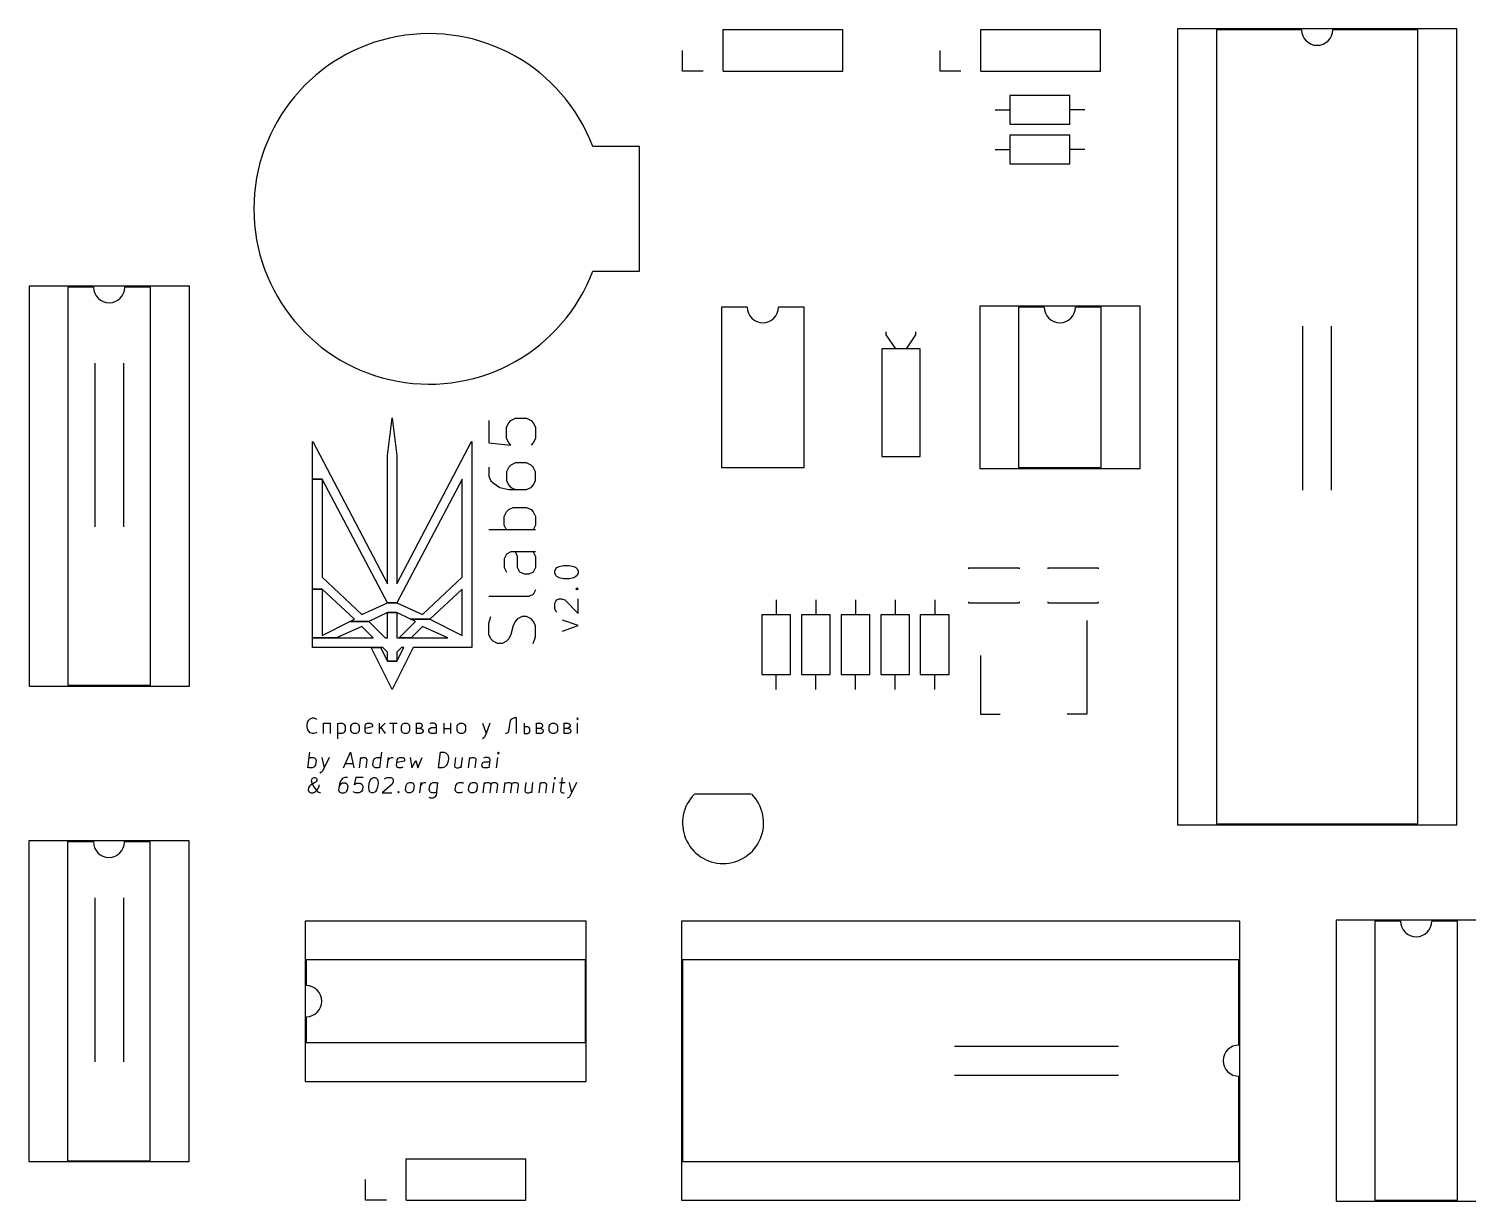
# Model space of a CAD drawing. Extents: x 0.25 to 9.99, y -6.13 to -0.01.
# Drawn here: x 4.497 to 8.131, y -3.055 to -0.095 of the extents above; entities that cross this region are included whole.
import ezdxf

# ---------------------------------------------------------------- set-up
doc = ezdxf.new("R2010")
doc.units = 0
doc.header["$MEASUREMENT"] = 0
doc.layers.add('BLACK', color=7, linetype='CONTINUOUS')

msp = doc.modelspace()

# ---------------------------------------------------------------- linework, layer by layer
at = {"layer": 'BLACK', "linetype": 'CONTINUOUS'}
for p, q in [((6.25, -0.202362), (6.25, -0.097638)), ((6.25, -0.097638), (6.55236, -0.097638)), ((6.55236, -0.202362), (6.55236, -0.097638)), ((6.90039, -0.202362), (6.90039, -0.097638)), ((6.90039, -0.097638), (7.20276, -0.097638)), ((7.20276, -0.202362), (7.20276, -0.097638)), ((8.10217, -0.095472), (7.39744, -0.095472)), ((7.39744, -0.095472), (7.39744, -2.10492)), ((7.71043, -0.097835), (7.49547, -0.097835)), ((7.49547, -0.097835), (7.49547, -2.10256)), ((8.00413, -0.097835), (7.78917, -0.097835)), ((8.00413, -2.10256), (8.00413, -0.097835)), ((8.10217, -2.10492), (8.10217, -0.095472)), ((6.14764, -0.202362), (6.14764, -0.15)), ((6.79803, -0.202362), (6.79803, -0.15)), ((6.2, -0.202362), (6.14764, -0.202362)), ((6.25, -0.202362), (6.55236, -0.202362)), ((6.85039, -0.202362), (6.79803, -0.202362)), ((6.90039, -0.202362), (7.20276, -0.202362)), ((7.12559, -0.26378), (6.97441, -0.26378)), ((6.97441, -0.26378), (6.97441, -0.33622)), ((7.12559, -0.33622), (7.12559, -0.26378)), ((6.93701, -0.3), (6.97441, -0.3)), ((7.16299, -0.3), (7.12559, -0.3)), ((6.97441, -0.33622), (7.12559, -0.33622)), ((6.03937, -0.39252), (5.92126, -0.39252)), ((6.03937, -0.70748), (6.03937, -0.39252)), ((7.12559, -0.36378), (6.97441, -0.36378)), ((6.97441, -0.36378), (6.97441, -0.43622)), ((7.12559, -0.43622), (7.12559, -0.36378)), ((6.93701, -0.4), (6.97441, -0.4)), ((7.16299, -0.4), (7.12559, -0.4)), ((6.97441, -0.43622), (7.12559, -0.43622)), ((5.92126, -0.70748), (6.03937, -0.70748)), ((4.90276, -0.745472), (4.49803, -0.745472)), ((4.49803, -0.745472), (4.49803, -1.75492)), ((4.66102, -0.747835), (4.59606, -0.747835)), ((4.59606, -0.747835), (4.59606, -1.75256)), ((4.80472, -0.747835), (4.73976, -0.747835)), ((4.80472, -1.75256), (4.80472, -0.747835)), ((4.90276, -1.75492), (4.90276, -0.745472)), ((6.24606, -0.798031), (6.24606, -1.20276)), ((6.31102, -0.798031), (6.24606, -0.798031)), ((6.45472, -0.798031), (6.38976, -0.798031)), ((6.45472, -1.20276), (6.45472, -0.798031)), ((6.89803, -0.795669), (6.89803, -1.20512)), ((7.30276, -0.795669), (6.89803, -0.795669)), ((6.99606, -0.798031), (6.99606, -1.20276)), ((7.06102, -0.798031), (6.99606, -0.798031)), ((7.20472, -0.798031), (7.13976, -0.798031)), ((7.20472, -1.20276), (7.20472, -0.798031)), ((7.30276, -1.20512), (7.30276, -0.795669)), ((6.6622, -0.86811), (6.6622, -0.860236)), ((6.68583, -0.903543), (6.6622, -0.86811)), ((6.71339, -0.903543), (6.73701, -0.86811)), ((6.73701, -0.86811), (6.73701, -0.860236)), ((7.71378, -1.25984), (7.71378, -0.846457)), ((7.78622, -1.25984), (7.78622, -0.846457)), ((6.65118, -0.903543), (6.65118, -1.1752)), ((6.74803, -0.903543), (6.65118, -0.903543)), ((6.74803, -1.1752), (6.74803, -0.903543)), ((4.66378, -0.93937), (4.66378, -1.35276)), ((4.73622, -0.93937), (4.73622, -1.35276)), ((5.40256, -1.17242), (5.41423, -1.07793)), ((5.41423, -1.07793), (5.41426, -1.07788)), ((5.41426, -1.07788), (5.41427, -1.07783)), ((5.41427, -1.07783), (5.41429, -1.07782)), ((5.41429, -1.07782), (5.41431, -1.0778)), ((5.41431, -1.0778), (5.41436, -1.07778)), ((5.41436, -1.07778), (5.4144, -1.07775)), ((5.4144, -1.07775), (5.41443, -1.07776)), ((5.41443, -1.07776), (5.41445, -1.07775)), ((5.41445, -1.07775), (5.4145, -1.07778)), ((5.4145, -1.07778), (5.41455, -1.07779)), ((5.41455, -1.07779), (5.41456, -1.07782)), ((5.41456, -1.07782), (5.41459, -1.07783)), ((5.41459, -1.07783), (5.4146, -1.07788)), ((5.4146, -1.07788), (5.41463, -1.07793)), ((5.41463, -1.07793), (5.42658, -1.17242)), ((5.65835, -1.08424), (5.65835, -1.14048)), ((5.70334, -1.10111), (5.70897, -1.08986)), ((5.70897, -1.08986), (5.71459, -1.08424)), ((5.71459, -1.08424), (5.72584, -1.07862)), ((5.72584, -1.07862), (5.75396, -1.07862)), ((5.75396, -1.07862), (5.76521, -1.08424)), ((5.76521, -1.08424), (5.77083, -1.08986)), ((5.77083, -1.08986), (5.77646, -1.10111)), ((5.70334, -1.12923), (5.70334, -1.10111)), ((5.77646, -1.10111), (5.77646, -1.12923)), ((5.21358, -1.13701), (5.21359, -1.13698)), ((5.21358, -1.2323), (5.21358, -1.13701)), ((5.21359, -1.13695), (5.21362, -1.13691)), ((5.21359, -1.13698), (5.21359, -1.13695)), ((5.21362, -1.13691), (5.21364, -1.13687)), ((5.21364, -1.13687), (5.21367, -1.13685)), ((5.21367, -1.13685), (5.21369, -1.13683)), ((5.21369, -1.13683), (5.21373, -1.13683)), ((5.21373, -1.13683), (5.21378, -1.13681)), ((5.21378, -1.13681), (5.21381, -1.13682)), ((5.21381, -1.13682), (5.21384, -1.13682)), ((5.21384, -1.13682), (5.21388, -1.13685)), ((5.21388, -1.13685), (5.21392, -1.13687)), ((5.21392, -1.13687), (5.21393, -1.13689)), ((5.21393, -1.13689), (5.21396, -1.13691)), ((5.21396, -1.13691), (5.40256, -1.49643)), ((5.42658, -1.49643), (5.61518, -1.13691)), ((5.61518, -1.13691), (5.6152, -1.13689)), ((5.6152, -1.13689), (5.61521, -1.13687)), ((5.61521, -1.13687), (5.61526, -1.13685)), ((5.61526, -1.13685), (5.61529, -1.13682)), ((5.61529, -1.13682), (5.61533, -1.13682)), ((5.61533, -1.13682), (5.61535, -1.13681)), ((5.61535, -1.13681), (5.6154, -1.13683)), ((5.6154, -1.13683), (5.61545, -1.13683)), ((5.61545, -1.13683), (5.61547, -1.13685)), ((5.61547, -1.13685), (5.6155, -1.13687)), ((5.6155, -1.13687), (5.61551, -1.13691)), ((5.61551, -1.13691), (5.61555, -1.13695)), ((5.61555, -1.13695), (5.61554, -1.13698)), ((5.61554, -1.13698), (5.61555, -1.13701)), ((5.61555, -1.13701), (5.61555, -1.65669)), ((5.65835, -1.14048), (5.71459, -1.14611)), ((5.70897, -1.14048), (5.70334, -1.12923)), ((5.71459, -1.14611), (5.70897, -1.14048)), ((5.77083, -1.14048), (5.76521, -1.14611)), ((5.77646, -1.12923), (5.77083, -1.14048)), ((5.40256, -1.17243), (5.40256, -1.17242)), ((5.40256, -1.17244), (5.40256, -1.17243)), ((5.40256, -1.49643), (5.40256, -1.17244)), ((5.42658, -1.17242), (5.42657, -1.17243)), ((5.42657, -1.17243), (5.42658, -1.17244)), ((5.42658, -1.17244), (5.42658, -1.49643)), ((5.71459, -1.19673), (5.70897, -1.20235)), ((5.72584, -1.1911), (5.71459, -1.19673)), ((5.75396, -1.1911), (5.72584, -1.1911)), ((5.76521, -1.19673), (5.75396, -1.1911)), ((5.77083, -1.20235), (5.76521, -1.19673)), ((6.65118, -1.1752), (6.74803, -1.1752)), ((5.21358, -1.47953), (5.21358, -1.2323)), ((5.21358, -1.2323), (5.2376, -1.2323)), ((5.2376, -1.2323), (5.21358, -1.2323)), ((5.2376, -1.2323), (5.2376, -1.47944)), ((5.40248, -1.54439), (5.2376, -1.2323)), ((5.59153, -1.2323), (5.42665, -1.54439)), ((5.59153, -1.47944), (5.59153, -1.2323)), ((5.65835, -1.20235), (5.65835, -1.22485)), ((5.65835, -1.22485), (5.66397, -1.2361)), ((5.70897, -1.20235), (5.70334, -1.2136)), ((5.70334, -1.2136), (5.70334, -1.2361)), ((5.77646, -1.2136), (5.77083, -1.20235)), ((5.77646, -1.2361), (5.77646, -1.2136)), ((6.24606, -1.20276), (6.45472, -1.20276)), ((6.89803, -1.20512), (7.30276, -1.20512)), ((6.99606, -1.20276), (7.20472, -1.20276)), ((5.66397, -1.2361), (5.6696, -1.24172)), ((5.6696, -1.24172), (5.68647, -1.25297)), ((5.68647, -1.25297), (5.70897, -1.25859)), ((5.70334, -1.2361), (5.70897, -1.24734)), ((5.70897, -1.24734), (5.71459, -1.25297)), ((5.70897, -1.25859), (5.75396, -1.25859)), ((5.71459, -1.25297), (5.72584, -1.25859)), ((5.75396, -1.25859), (5.76521, -1.25297)), ((5.76521, -1.25297), (5.77083, -1.24734)), ((5.77083, -1.24734), (5.77646, -1.2361)), ((5.70897, -1.30921), (5.72022, -1.30359)), ((5.72022, -1.30359), (5.75396, -1.30359)), ((5.75396, -1.30359), (5.76521, -1.30921)), ((5.69772, -1.32608), (5.70334, -1.31484)), ((5.69772, -1.34858), (5.69772, -1.32608)), ((5.70334, -1.31484), (5.70897, -1.30921)), ((5.76521, -1.30921), (5.77083, -1.31484)), ((5.77083, -1.31484), (5.77646, -1.32608)), ((5.77646, -1.32608), (5.77646, -1.34858)), ((5.77646, -1.35983), (5.65835, -1.35983)), ((5.70334, -1.35983), (5.69772, -1.34858)), ((5.77646, -1.34858), (5.77083, -1.35983)), ((5.71459, -1.41607), (5.70334, -1.4217)), ((5.77646, -1.41607), (5.71459, -1.41607)), ((5.73146, -1.42732), (5.72584, -1.41607)), ((5.77083, -1.41607), (5.77646, -1.42732)), ((5.70334, -1.4217), (5.69772, -1.43295)), ((5.69772, -1.43295), (5.69772, -1.45544)), ((5.73146, -1.45544), (5.73146, -1.42732)), ((5.77646, -1.42732), (5.77646, -1.45544)), ((5.83066, -1.45562), (5.83629, -1.45281)), ((5.83629, -1.45281), (5.84754, -1.44999)), ((5.84754, -1.44999), (5.8616, -1.44999)), ((5.8616, -1.44999), (5.87285, -1.45281)), ((5.87285, -1.45281), (5.87847, -1.45562)), ((5.21358, -1.50905), (5.21358, -1.47953)), ((5.21358, -1.47953), (5.21358, -1.47953)), ((5.2376, -1.47944), (5.33783, -1.57378)), ((5.4913, -1.57378), (5.59153, -1.47944)), ((5.69772, -1.45544), (5.70334, -1.46669)), ((5.73709, -1.46669), (5.73146, -1.45544)), ((5.74834, -1.47232), (5.73709, -1.46669)), ((5.75959, -1.47232), (5.74834, -1.47232)), ((5.77083, -1.46669), (5.75959, -1.47232)), ((5.77646, -1.45544), (5.77083, -1.46669)), ((5.82504, -1.46405), (5.82785, -1.45843)), ((5.82504, -1.46968), (5.82504, -1.46405)), ((5.82785, -1.4753), (5.82504, -1.46968)), ((5.82785, -1.45843), (5.83066, -1.45562)), ((5.83066, -1.47812), (5.82785, -1.4753)), ((5.83629, -1.48093), (5.83066, -1.47812)), ((5.84754, -1.48374), (5.83629, -1.48093)), ((5.8616, -1.48374), (5.84754, -1.48374)), ((5.87285, -1.48093), (5.8616, -1.48374)), ((5.87847, -1.47812), (5.87285, -1.48093)), ((5.87847, -1.45562), (5.88128, -1.45843)), ((5.88128, -1.4753), (5.87847, -1.47812)), ((5.88128, -1.45843), (5.8841, -1.46405)), ((5.8841, -1.46968), (5.88128, -1.4753)), ((5.8841, -1.46405), (5.8841, -1.46968)), ((6.86969, -1.45591), (6.86969, -1.45846)), ((6.86969, -1.45591), (6.99724, -1.45591)), ((6.99724, -1.45591), (6.99724, -1.45846)), ((7.06969, -1.45591), (7.06969, -1.45846)), ((7.06969, -1.45591), (7.19724, -1.45591)), ((7.19724, -1.45591), (7.19724, -1.45846)), ((5.21358, -1.50906), (5.21358, -1.50905)), ((5.21358, -1.50951), (5.21358, -1.50906)), ((5.21358, -1.63287), (5.21358, -1.50951)), ((5.21358, -1.50951), (5.2376, -1.50951)), ((5.2376, -1.50951), (5.21358, -1.50951)), ((5.2376, -1.50951), (5.2376, -1.62684)), ((5.31973, -1.58578), (5.2376, -1.50951)), ((5.59153, -1.50951), (5.5094, -1.58578)), ((5.59153, -1.62684), (5.59153, -1.50951)), ((5.77083, -1.52294), (5.75959, -1.52856)), ((5.77646, -1.51169), (5.77083, -1.52294)), ((5.87847, -1.50905), (5.88128, -1.50624)), ((5.88128, -1.51186), (5.87847, -1.50905)), ((5.87847, -1.50905), (5.8841, -1.50905)), ((5.88128, -1.50624), (5.8841, -1.50905)), ((5.8841, -1.50905), (5.88128, -1.51186)), ((5.33783, -1.57378), (5.40248, -1.54439)), ((5.40248, -1.54439), (5.42665, -1.54439)), ((5.42665, -1.54439), (5.40248, -1.54439)), ((5.42665, -1.54439), (5.4913, -1.57378)), ((5.75959, -1.52856), (5.65835, -1.52856)), ((5.82504, -1.54561), (5.82785, -1.53998)), ((5.82504, -1.55967), (5.82504, -1.54561)), ((5.82785, -1.56529), (5.82504, -1.55967)), ((5.82785, -1.53998), (5.83066, -1.53717)), ((5.83066, -1.53717), (5.83629, -1.53436)), ((5.83629, -1.53436), (5.84191, -1.53436)), ((5.84191, -1.53436), (5.85035, -1.53717)), ((5.85035, -1.53717), (5.8841, -1.57092)), ((5.8841, -1.57092), (5.8841, -1.53436)), ((6.38425, -1.53701), (6.38425, -1.57441)), ((6.48425, -1.53701), (6.48425, -1.57441)), ((6.58425, -1.53701), (6.58425, -1.57441)), ((6.68425, -1.53701), (6.68425, -1.57441)), ((6.78425, -1.53701), (6.78425, -1.57441)), ((6.86969, -1.54154), (6.86969, -1.54409)), ((6.86969, -1.54409), (6.99724, -1.54409)), ((6.99724, -1.54154), (6.99724, -1.54409)), ((7.06969, -1.54154), (7.06969, -1.54409)), ((7.06969, -1.54409), (7.19724, -1.54409)), ((7.19724, -1.54154), (7.19724, -1.54409)), ((5.2376, -1.62684), (5.30771, -1.59179)), ((5.30771, -1.59179), (5.30818, -1.59155)), ((5.30771, -1.59179), (5.35585, -1.59179)), ((5.35585, -1.59179), (5.30771, -1.59179)), ((5.30818, -1.59155), (5.31973, -1.58578)), ((5.30818, -1.59155), (5.30818, -1.59155)), ((5.40256, -1.56843), (5.35585, -1.59179)), ((5.35585, -1.59179), (5.39693, -1.63287)), ((5.40256, -1.63287), (5.40256, -1.56843)), ((5.40256, -1.56843), (5.42658, -1.56843)), ((5.42658, -1.56843), (5.40256, -1.56843)), ((5.42658, -1.56843), (5.42658, -1.63287)), ((5.46126, -1.58578), (5.42658, -1.56843)), ((5.4322, -1.63287), (5.47328, -1.59179)), ((5.46172, -1.58601), (5.46126, -1.58578)), ((5.46126, -1.58578), (5.5094, -1.58578)), ((5.5094, -1.58578), (5.46126, -1.58578)), ((5.47328, -1.59179), (5.46172, -1.58601)), ((5.5094, -1.58578), (5.59153, -1.62684)), ((5.65835, -1.59605), (5.66397, -1.57918)), ((5.65835, -1.62417), (5.65835, -1.59605)), ((5.72584, -1.59043), (5.72022, -1.60168)), ((5.73146, -1.5848), (5.72584, -1.59043)), ((5.74271, -1.57918), (5.73146, -1.5848)), ((5.75396, -1.57918), (5.74271, -1.57918)), ((5.76521, -1.5848), (5.75396, -1.57918)), ((5.77083, -1.59043), (5.76521, -1.5848)), ((5.77646, -1.60168), (5.77083, -1.59043)), ((5.83066, -1.5681), (5.82785, -1.56529)), ((5.8841, -1.60185), (5.84473, -1.58779)), ((6.42047, -1.57441), (6.34803, -1.57441)), ((6.34803, -1.57441), (6.34803, -1.72559)), ((6.42047, -1.72559), (6.42047, -1.57441)), ((6.52047, -1.57441), (6.44803, -1.57441)), ((6.44803, -1.57441), (6.44803, -1.72559)), ((6.52047, -1.72559), (6.52047, -1.57441)), ((6.54803, -1.57441), (6.54803, -1.72559)), ((6.62047, -1.57441), (6.54803, -1.57441)), ((6.62047, -1.72559), (6.62047, -1.57441)), ((6.72047, -1.57441), (6.64803, -1.57441)), ((6.64803, -1.57441), (6.64803, -1.72559)), ((6.72047, -1.72559), (6.72047, -1.57441)), ((6.82047, -1.57441), (6.74803, -1.57441)), ((6.74803, -1.57441), (6.74803, -1.72559)), ((6.82047, -1.72559), (6.82047, -1.57441)), ((7.1685, -1.58858), (7.1685, -1.8252)), ((5.21358, -1.63307), (5.21358, -1.63287)), ((5.21358, -1.63287), (5.27376, -1.63287)), ((5.27376, -1.63287), (5.21358, -1.63287)), ((5.21358, -1.65669), (5.21358, -1.63307)), ((5.21358, -1.63307), (5.21358, -1.63307)), ((5.33775, -1.60378), (5.27376, -1.63287)), ((5.27376, -1.63287), (5.36684, -1.63287)), ((5.36684, -1.63287), (5.33775, -1.60378)), ((5.39693, -1.63287), (5.40256, -1.63287)), ((5.42658, -1.63287), (5.4322, -1.63287)), ((5.4322, -1.63287), (5.46229, -1.63287)), ((5.46229, -1.63287), (5.4322, -1.63287)), ((5.49138, -1.60378), (5.46229, -1.63287)), ((5.46229, -1.63287), (5.55538, -1.63287)), ((5.55538, -1.63287), (5.49138, -1.60378)), ((5.66397, -1.63542), (5.65835, -1.62417)), ((5.71459, -1.62417), (5.70897, -1.63542)), ((5.72022, -1.60168), (5.71459, -1.62417)), ((5.77083, -1.64667), (5.77646, -1.6298)), ((5.77646, -1.6298), (5.77646, -1.60168)), ((5.84473, -1.61591), (5.8841, -1.60185)), ((5.21364, -1.65683), (5.21358, -1.65669)), ((5.21358, -1.65669), (5.21358, -1.65669)), ((5.21378, -1.65689), (5.21364, -1.65683)), ((5.36129, -1.65689), (5.21378, -1.65689)), ((5.41439, -1.76308), (5.36129, -1.65689)), ((5.36129, -1.65689), (5.38536, -1.65689)), ((5.38536, -1.65689), (5.36129, -1.65689)), ((5.36129, -1.65689), (5.36129, -1.65689)), ((5.38536, -1.65689), (5.40256, -1.69128)), ((5.39086, -1.65689), (5.38536, -1.65689)), ((5.40256, -1.66859), (5.39086, -1.65689)), ((5.40256, -1.69128), (5.40256, -1.66859)), ((5.46784, -1.65689), (5.41475, -1.76308)), ((5.42658, -1.69128), (5.44377, -1.65689)), ((5.43827, -1.65689), (5.42658, -1.66859)), ((5.42658, -1.66859), (5.42658, -1.69128)), ((5.44377, -1.65689), (5.43827, -1.65689)), ((5.61535, -1.65689), (5.46784, -1.65689)), ((5.6155, -1.65683), (5.61535, -1.65689)), ((5.61555, -1.65669), (5.6155, -1.65683)), ((5.6696, -1.64105), (5.66397, -1.63542)), ((5.68085, -1.64667), (5.6696, -1.64105)), ((5.69209, -1.64667), (5.68085, -1.64667)), ((5.70334, -1.64105), (5.69209, -1.64667)), ((5.70897, -1.63542), (5.70334, -1.64105)), ((5.40256, -1.69128), (5.40256, -1.69128)), ((5.40256, -1.69128), (5.42658, -1.69128)), ((5.42658, -1.69128), (5.40256, -1.69128)), ((6.9, -1.67717), (6.9, -1.8252)), ((6.34803, -1.72559), (6.42047, -1.72559)), ((6.38425, -1.76299), (6.38425, -1.72559)), ((6.44803, -1.72559), (6.52047, -1.72559)), ((6.48425, -1.76299), (6.48425, -1.72559)), ((6.54803, -1.72559), (6.62047, -1.72559)), ((6.58425, -1.76299), (6.58425, -1.72559)), ((6.64803, -1.72559), (6.72047, -1.72559)), ((6.68425, -1.76299), (6.68425, -1.72559)), ((6.74803, -1.72559), (6.82047, -1.72559)), ((6.78425, -1.76299), (6.78425, -1.72559)), ((4.49803, -1.75492), (4.90276, -1.75492)), ((4.59606, -1.75256), (4.80472, -1.75256)), ((5.41444, -1.76312), (5.41439, -1.76308)), ((5.41448, -1.76317), (5.41444, -1.76312)), ((5.41449, -1.76317), (5.41448, -1.76317)), ((5.4145, -1.76318), (5.41449, -1.76317)), ((5.41457, -1.76318), (5.4145, -1.76318)), ((5.41463, -1.76318), (5.41457, -1.76318)), ((5.41464, -1.76317), (5.41463, -1.76318)), ((5.41466, -1.76317), (5.41464, -1.76317)), ((5.4147, -1.76312), (5.41466, -1.76317)), ((5.41475, -1.76308), (5.4147, -1.76312)), ((5.20008, -1.8518), (5.20196, -1.8443)), ((5.20008, -1.85743), (5.20008, -1.8518)), ((5.20196, -1.8443), (5.20383, -1.84055)), ((5.20383, -1.84055), (5.20758, -1.8368)), ((5.20758, -1.8368), (5.2132, -1.83493)), ((5.2132, -1.83493), (5.21695, -1.83493)), ((5.21695, -1.83493), (5.22258, -1.8368)), ((5.22258, -1.8368), (5.22445, -1.83868)), ((5.24133, -1.8743), (5.24133, -1.84805)), ((5.24133, -1.84805), (5.2582, -1.84805)), ((5.2582, -1.84805), (5.2582, -1.8743)), ((5.27695, -1.84805), (5.27695, -1.88742)), ((5.27695, -1.84993), (5.2807, -1.84805)), ((5.2807, -1.84805), (5.28819, -1.84805)), ((5.28819, -1.84805), (5.29194, -1.84993)), ((5.29194, -1.84993), (5.29382, -1.8518)), ((5.29382, -1.8518), (5.29569, -1.85555)), ((5.31069, -1.85555), (5.31257, -1.8518)), ((5.31257, -1.8518), (5.31444, -1.84993)), ((5.31444, -1.84993), (5.31819, -1.84805)), ((5.31819, -1.84805), (5.32382, -1.84805)), ((5.32382, -1.84805), (5.32756, -1.84993)), ((5.32756, -1.84993), (5.32944, -1.8518)), ((5.32944, -1.8518), (5.33131, -1.85555)), ((5.34631, -1.85368), (5.34819, -1.84993)), ((5.34819, -1.84993), (5.35194, -1.84805)), ((5.35194, -1.84805), (5.35944, -1.84805)), ((5.35944, -1.84805), (5.36319, -1.84993)), ((5.36319, -1.84993), (5.36506, -1.85368)), ((5.38193, -1.84805), (5.38193, -1.8743)), ((5.39693, -1.84805), (5.38193, -1.86305)), ((5.40818, -1.84805), (5.42693, -1.84805)), ((5.41755, -1.84805), (5.41755, -1.8743)), ((5.43818, -1.85555), (5.44005, -1.8518)), ((5.44005, -1.8518), (5.44193, -1.84993)), ((5.44193, -1.84993), (5.44568, -1.84805)), ((5.44568, -1.84805), (5.4513, -1.84805)), ((5.4513, -1.84805), (5.45505, -1.84993)), ((5.45505, -1.84993), (5.45692, -1.8518)), ((5.45692, -1.8518), (5.4588, -1.85555)), ((5.47567, -1.8743), (5.47567, -1.84805)), ((5.47567, -1.84805), (5.48505, -1.84805)), ((5.48505, -1.84805), (5.48879, -1.84993)), ((5.48879, -1.84993), (5.49067, -1.85368)), ((5.51317, -1.84805), (5.50942, -1.84993)), ((5.52067, -1.84805), (5.51317, -1.84805)), ((5.52442, -1.84993), (5.52067, -1.84805)), ((5.52629, -1.85368), (5.52442, -1.84993)), ((5.54504, -1.84805), (5.54504, -1.8743)), ((5.56191, -1.84805), (5.56191, -1.8743)), ((5.57878, -1.85555), (5.58066, -1.8518)), ((5.58066, -1.8518), (5.58253, -1.84993)), ((5.58253, -1.84993), (5.58628, -1.84805)), ((5.58628, -1.84805), (5.59191, -1.84805)), ((5.59191, -1.84805), (5.59566, -1.84993)), ((5.59566, -1.84993), (5.59753, -1.8518)), ((5.59753, -1.8518), (5.59941, -1.85555)), ((5.64253, -1.84805), (5.6519, -1.8743)), ((5.66127, -1.84805), (5.6519, -1.8743)), ((5.71189, -1.84618), (5.70814, -1.86868)), ((5.71377, -1.84055), (5.71189, -1.84618)), ((5.71752, -1.8368), (5.71377, -1.84055)), ((5.72314, -1.83493), (5.71752, -1.8368)), ((5.72876, -1.83493), (5.72314, -1.83493)), ((5.72876, -1.8743), (5.72876, -1.83493)), ((5.74751, -1.84805), (5.74751, -1.8743)), ((5.77938, -1.8743), (5.77938, -1.84805)), ((5.77938, -1.84805), (5.78876, -1.84805)), ((5.78876, -1.84805), (5.79251, -1.84993)), ((5.79251, -1.84993), (5.79438, -1.85368)), ((5.81125, -1.85555), (5.81313, -1.8518)), ((5.81313, -1.8518), (5.815, -1.84993)), ((5.815, -1.84993), (5.81875, -1.84805)), ((5.81875, -1.84805), (5.82438, -1.84805)), ((5.82438, -1.84805), (5.82813, -1.84993)), ((5.82813, -1.84993), (5.83, -1.8518)), ((5.83, -1.8518), (5.83188, -1.85555)), ((5.84875, -1.8743), (5.84875, -1.84805)), ((5.84875, -1.84805), (5.85812, -1.84805)), ((5.85812, -1.84805), (5.86187, -1.84993)), ((5.86187, -1.84993), (5.86375, -1.85368)), ((5.8825, -1.83493), (5.88062, -1.8368)), ((5.88062, -1.8368), (5.8825, -1.83868)), ((5.88437, -1.8368), (5.8825, -1.83493)), ((5.8825, -1.83493), (5.8825, -1.83868)), ((5.8825, -1.83868), (5.88437, -1.8368)), ((5.8825, -1.8743), (5.8825, -1.84805)), ((6.9, -1.8252), (6.94961, -1.8252)), ((7.1685, -1.8252), (7.1189, -1.8252)), ((5.20196, -1.86493), (5.20008, -1.85743)), ((5.20383, -1.86868), (5.20196, -1.86493)), ((5.20758, -1.87243), (5.20383, -1.86868)), ((5.2132, -1.8743), (5.20758, -1.87243)), ((5.21695, -1.8743), (5.2132, -1.8743)), ((5.22258, -1.87243), (5.21695, -1.8743)), ((5.22445, -1.87055), (5.22258, -1.87243)), ((5.2807, -1.8743), (5.27695, -1.87243)), ((5.28819, -1.8743), (5.2807, -1.8743)), ((5.29194, -1.87243), (5.28819, -1.8743)), ((5.29382, -1.87055), (5.29194, -1.87243)), ((5.29569, -1.8668), (5.29382, -1.87055)), ((5.29569, -1.85555), (5.29569, -1.8668)), ((5.31069, -1.8668), (5.31069, -1.85555)), ((5.31257, -1.87055), (5.31069, -1.8668)), ((5.31444, -1.87243), (5.31257, -1.87055)), ((5.31819, -1.8743), (5.31444, -1.87243)), ((5.32382, -1.8743), (5.31819, -1.8743)), ((5.32756, -1.87243), (5.32382, -1.8743)), ((5.32944, -1.87055), (5.32756, -1.87243)), ((5.33131, -1.8668), (5.32944, -1.87055)), ((5.33131, -1.85555), (5.33131, -1.8668)), ((5.34631, -1.86868), (5.34631, -1.85368)), ((5.36506, -1.85743), (5.34631, -1.86118)), ((5.34819, -1.87243), (5.34631, -1.86868)), ((5.35194, -1.8743), (5.34819, -1.87243)), ((5.35944, -1.8743), (5.35194, -1.8743)), ((5.36319, -1.87243), (5.35944, -1.8743)), ((5.36506, -1.85368), (5.36506, -1.85743)), ((5.38568, -1.8593), (5.39693, -1.8743)), ((5.43818, -1.8668), (5.43818, -1.85555)), ((5.44005, -1.87055), (5.43818, -1.8668)), ((5.44193, -1.87243), (5.44005, -1.87055)), ((5.44568, -1.8743), (5.44193, -1.87243)), ((5.4513, -1.8743), (5.44568, -1.8743)), ((5.45505, -1.87243), (5.4513, -1.8743)), ((5.45692, -1.87055), (5.45505, -1.87243)), ((5.4588, -1.8668), (5.45692, -1.87055)), ((5.4588, -1.85555), (5.4588, -1.8668)), ((5.48505, -1.86118), (5.47567, -1.86118)), ((5.48692, -1.8743), (5.47567, -1.8743)), ((5.48879, -1.8593), (5.48505, -1.86118)), ((5.48505, -1.86118), (5.49067, -1.86305)), ((5.49067, -1.87243), (5.48692, -1.8743)), ((5.49067, -1.85555), (5.48879, -1.8593)), ((5.49067, -1.85368), (5.49067, -1.85555)), ((5.49067, -1.86305), (5.49254, -1.8668)), ((5.49254, -1.86868), (5.49067, -1.87243)), ((5.49254, -1.8668), (5.49254, -1.86868)), ((5.50754, -1.86493), (5.50942, -1.86118)), ((5.50754, -1.86868), (5.50754, -1.86493)), ((5.50942, -1.87243), (5.50754, -1.86868)), ((5.50942, -1.86118), (5.51317, -1.8593)), ((5.51317, -1.8743), (5.50942, -1.87243)), ((5.51317, -1.8593), (5.52254, -1.8593)), ((5.52254, -1.8743), (5.51317, -1.8743)), ((5.52254, -1.8593), (5.52629, -1.85743)), ((5.52629, -1.87243), (5.52254, -1.8743)), ((5.52629, -1.8743), (5.52629, -1.85368)), ((5.54504, -1.86118), (5.56191, -1.86118)), ((5.57878, -1.8668), (5.57878, -1.85555)), ((5.58066, -1.87055), (5.57878, -1.8668)), ((5.58253, -1.87243), (5.58066, -1.87055)), ((5.58628, -1.8743), (5.58253, -1.87243)), ((5.59191, -1.8743), (5.58628, -1.8743)), ((5.59566, -1.87243), (5.59191, -1.8743)), ((5.59753, -1.87055), (5.59566, -1.87243)), ((5.59941, -1.8668), (5.59753, -1.87055)), ((5.59941, -1.85555), (5.59941, -1.8668)), ((5.64628, -1.88555), (5.64253, -1.88742)), ((5.64815, -1.88367), (5.64628, -1.88555)), ((5.6519, -1.8743), (5.64815, -1.88367)), ((5.70252, -1.8743), (5.70064, -1.8743)), ((5.70627, -1.87243), (5.70252, -1.8743)), ((5.70814, -1.86868), (5.70627, -1.87243)), ((5.75689, -1.85743), (5.74751, -1.85743)), ((5.74751, -1.8743), (5.75689, -1.8743)), ((5.76064, -1.8593), (5.75689, -1.85743)), ((5.75689, -1.8743), (5.76064, -1.87243)), ((5.76251, -1.86305), (5.76064, -1.8593)), ((5.76064, -1.87243), (5.76251, -1.86868)), ((5.76251, -1.86868), (5.76251, -1.86305)), ((5.78876, -1.86118), (5.77938, -1.86118)), ((5.79063, -1.8743), (5.77938, -1.8743)), ((5.79251, -1.8593), (5.78876, -1.86118)), ((5.78876, -1.86118), (5.79438, -1.86305)), ((5.79438, -1.87243), (5.79063, -1.8743)), ((5.79438, -1.85555), (5.79251, -1.8593)), ((5.79438, -1.85368), (5.79438, -1.85555)), ((5.79438, -1.86305), (5.79626, -1.8668)), ((5.79626, -1.86868), (5.79438, -1.87243)), ((5.79626, -1.8668), (5.79626, -1.86868)), ((5.81125, -1.8668), (5.81125, -1.85555)), ((5.81313, -1.87055), (5.81125, -1.8668)), ((5.815, -1.87243), (5.81313, -1.87055)), ((5.81875, -1.8743), (5.815, -1.87243)), ((5.82438, -1.8743), (5.81875, -1.8743)), ((5.82813, -1.87243), (5.82438, -1.8743)), ((5.83, -1.87055), (5.82813, -1.87243)), ((5.83188, -1.8668), (5.83, -1.87055)), ((5.83188, -1.85555), (5.83188, -1.8668)), ((5.85812, -1.86118), (5.84875, -1.86118)), ((5.86, -1.8743), (5.84875, -1.8743)), ((5.86187, -1.8593), (5.85812, -1.86118)), ((5.85812, -1.86118), (5.86375, -1.86305)), ((5.86375, -1.87243), (5.86, -1.8743)), ((5.86375, -1.85555), (5.86187, -1.8593)), ((5.86375, -1.85368), (5.86375, -1.85555)), ((5.86375, -1.86305), (5.86562, -1.8668)), ((5.86562, -1.86868), (5.86375, -1.87243)), ((5.86562, -1.8668), (5.86562, -1.86868)), ((5.20172, -1.96091), (5.20664, -1.92154)), ((5.29171, -1.96091), (5.30975, -1.92154)), ((5.30975, -1.92154), (5.31796, -1.96091)), ((5.38357, -1.96091), (5.38849, -1.92154)), ((5.53168, -1.96091), (5.5366, -1.92154)), ((5.5366, -1.92154), (5.54598, -1.92154)), ((5.54598, -1.92154), (5.55137, -1.92342)), ((5.55137, -1.92342), (5.55465, -1.92717)), ((5.68283, -1.92154), (5.68072, -1.92342)), ((5.68072, -1.92342), (5.68236, -1.92529)), ((5.68283, -1.92154), (5.68236, -1.92529)), ((5.68236, -1.92529), (5.68447, -1.92342)), ((5.68447, -1.92342), (5.68283, -1.92154)), ((5.20547, -1.96091), (5.20196, -1.95904)), ((5.20477, -1.93654), (5.20875, -1.93467)), ((5.21297, -1.96091), (5.20547, -1.96091)), ((5.20875, -1.93467), (5.21625, -1.93467)), ((5.21695, -1.95904), (5.21297, -1.96091)), ((5.21625, -1.93467), (5.21977, -1.93654)), ((5.21906, -1.95716), (5.21695, -1.95904)), ((5.22141, -1.95341), (5.21906, -1.95716)), ((5.21977, -1.93654), (5.22141, -1.93842)), ((5.22141, -1.93842), (5.22281, -1.94217)), ((5.22281, -1.94217), (5.22141, -1.95341)), ((5.23687, -1.93467), (5.24297, -1.96091)), ((5.24297, -1.96091), (5.23804, -1.97029)), ((5.25562, -1.93467), (5.24297, -1.96091)), ((5.29687, -1.94967), (5.31561, -1.94967)), ((5.33436, -1.93467), (5.33108, -1.96091)), ((5.33389, -1.93842), (5.336, -1.93654)), ((5.336, -1.93654), (5.33999, -1.93467)), ((5.33999, -1.93467), (5.34561, -1.93467)), ((5.34561, -1.93467), (5.34912, -1.93654)), ((5.35053, -1.94029), (5.34795, -1.96091)), ((5.34912, -1.93654), (5.35053, -1.94029)), ((5.36576, -1.95341), (5.36717, -1.94217)), ((5.36717, -1.95716), (5.36576, -1.95341)), ((5.36717, -1.94217), (5.36951, -1.93842)), ((5.36881, -1.95904), (5.36717, -1.95716)), ((5.37233, -1.96091), (5.36881, -1.95904)), ((5.36951, -1.93842), (5.37162, -1.93654)), ((5.37162, -1.93654), (5.37561, -1.93467)), ((5.37982, -1.96091), (5.37233, -1.96091)), ((5.37561, -1.93467), (5.3831, -1.93467)), ((5.38381, -1.95904), (5.37982, -1.96091)), ((5.3831, -1.93467), (5.38662, -1.93654)), ((5.40232, -1.96091), (5.4056, -1.93467)), ((5.40466, -1.94217), (5.40701, -1.93842)), ((5.40701, -1.93842), (5.40912, -1.93654)), ((5.40912, -1.93654), (5.4131, -1.93467)), ((5.4131, -1.93467), (5.41685, -1.93467)), ((5.42552, -1.95529), (5.4274, -1.94029)), ((5.42693, -1.95904), (5.42552, -1.95529)), ((5.44568, -1.94404), (5.42646, -1.94779)), ((5.43044, -1.96091), (5.42693, -1.95904)), ((5.4274, -1.94029), (5.42974, -1.93654)), ((5.42974, -1.93654), (5.43372, -1.93467)), ((5.43794, -1.96091), (5.43044, -1.96091)), ((5.43372, -1.93467), (5.44122, -1.93467)), ((5.44193, -1.95904), (5.43794, -1.96091)), ((5.44122, -1.93467), (5.44474, -1.93654)), ((5.44474, -1.93654), (5.44614, -1.94029)), ((5.44614, -1.94029), (5.44568, -1.94404)), ((5.45997, -1.93467), (5.46419, -1.96091)), ((5.46419, -1.96091), (5.47403, -1.94217)), ((5.47403, -1.94217), (5.47919, -1.96091)), ((5.47919, -1.96091), (5.48997, -1.93467)), ((5.54105, -1.96091), (5.53168, -1.96091)), ((5.54691, -1.95904), (5.54105, -1.96091)), ((5.55113, -1.95529), (5.54691, -1.95904)), ((5.55347, -1.95154), (5.55113, -1.95529)), ((5.55629, -1.94404), (5.55347, -1.95154)), ((5.55465, -1.92717), (5.55605, -1.93092)), ((5.55605, -1.93092), (5.55699, -1.93842)), ((5.55699, -1.93842), (5.55629, -1.94404)), ((5.57433, -1.93467), (5.57175, -1.95529)), ((5.57175, -1.95529), (5.57316, -1.95904)), ((5.57316, -1.95904), (5.57667, -1.96091)), ((5.57667, -1.96091), (5.5823, -1.96091)), ((5.5823, -1.96091), (5.58628, -1.95904)), ((5.58628, -1.95904), (5.58839, -1.95716)), ((5.5912, -1.93467), (5.58792, -1.96091)), ((5.60995, -1.93467), (5.60667, -1.96091)), ((5.60948, -1.93842), (5.61159, -1.93654)), ((5.61159, -1.93654), (5.61558, -1.93467)), ((5.61558, -1.93467), (5.6212, -1.93467)), ((5.6212, -1.93467), (5.62472, -1.93654)), ((5.62612, -1.94029), (5.62354, -1.96091)), ((5.62472, -1.93654), (5.62612, -1.94029)), ((5.64112, -1.95529), (5.64159, -1.95154)), ((5.64253, -1.95904), (5.64112, -1.95529)), ((5.64159, -1.95154), (5.64393, -1.94779)), ((5.64604, -1.96091), (5.64253, -1.95904)), ((5.64393, -1.94779), (5.64792, -1.94592)), ((5.64932, -1.93467), (5.64534, -1.93654)), ((5.65541, -1.96091), (5.64604, -1.96091)), ((5.64792, -1.94592), (5.65729, -1.94592)), ((5.65682, -1.93467), (5.64932, -1.93467)), ((5.6594, -1.95904), (5.65541, -1.96091)), ((5.66034, -1.93654), (5.65682, -1.93467)), ((5.65729, -1.94592), (5.66127, -1.94404)), ((5.65916, -1.96091), (5.66174, -1.94029)), ((5.66174, -1.94029), (5.66034, -1.93654)), ((5.67791, -1.96091), (5.68119, -1.93467)), ((5.22, -1.99805), (5.20781, -2.00555)), ((5.2111, -1.9943), (5.21156, -1.99055)), ((5.21227, -1.99993), (5.2111, -1.9943)), ((5.21156, -1.99055), (5.21391, -1.9868)), ((5.21391, -1.9868), (5.21789, -1.98493)), ((5.21789, -1.98493), (5.21977, -1.98493)), ((5.21977, -1.98493), (5.22328, -1.9868)), ((5.22211, -1.99618), (5.22, -1.99805)), ((5.22445, -1.99243), (5.22211, -1.99618)), ((5.22328, -1.9868), (5.22469, -1.99055)), ((5.22469, -1.99055), (5.22445, -1.99243)), ((5.23594, -1.97216), (5.23195, -1.97404)), ((5.23804, -1.97029), (5.23594, -1.97216)), ((5.28421, -1.9943), (5.2814, -2.0018)), ((5.28866, -1.98868), (5.28421, -1.9943)), ((5.29077, -1.9868), (5.28866, -1.98868)), ((5.29476, -1.98493), (5.29077, -1.9868)), ((5.30226, -1.98493), (5.29476, -1.98493)), ((5.32288, -1.98493), (5.31866, -2.00368)), ((5.34163, -1.98493), (5.32288, -1.98493)), ((5.35662, -1.99993), (5.35944, -1.99243)), ((5.35944, -1.99243), (5.36178, -1.98868)), ((5.36178, -1.98868), (5.36389, -1.9868)), ((5.36389, -1.9868), (5.36787, -1.98493)), ((5.36787, -1.98493), (5.37162, -1.98493)), ((5.37162, -1.98493), (5.37514, -1.9868)), ((5.37514, -1.9868), (5.37678, -1.98868)), ((5.37678, -1.98868), (5.37818, -1.99243)), ((5.37818, -1.99243), (5.37912, -1.99993)), ((5.39553, -1.98868), (5.39763, -1.9868)), ((5.39763, -1.9868), (5.40162, -1.98493)), ((5.40162, -1.98493), (5.41099, -1.98493)), ((5.41099, -1.98493), (5.41451, -1.9868)), ((5.41451, -1.9868), (5.41615, -1.98868)), ((5.41709, -1.99618), (5.41451, -2.0018)), ((5.41615, -1.98868), (5.41755, -1.99243)), ((5.41755, -1.99243), (5.41709, -1.99618)), ((5.45411, -1.99993), (5.4581, -1.99805)), ((5.4581, -1.99805), (5.46372, -1.99805)), ((5.46372, -1.99805), (5.46723, -1.99993)), ((5.48481, -2.0243), (5.48809, -1.99805)), ((5.49161, -1.99993), (5.49559, -1.99805)), ((5.49559, -1.99805), (5.49934, -1.99805)), ((5.5141, -1.99993), (5.51809, -1.99805)), ((5.51809, -1.99805), (5.52559, -1.99805)), ((5.52934, -1.99805), (5.52535, -2.02992)), ((5.52559, -1.99805), (5.5291, -1.99993)), ((5.57972, -1.99993), (5.5837, -1.99805)), ((5.5837, -1.99805), (5.5912, -1.99805)), ((5.5912, -1.99805), (5.59472, -1.99993)), ((5.61347, -1.99993), (5.61745, -1.99805)), ((5.61745, -1.99805), (5.62307, -1.99805)), ((5.62307, -1.99805), (5.62659, -1.99993)), ((5.64417, -2.0243), (5.64745, -1.99805)), ((5.64909, -1.99993), (5.65307, -1.99805)), ((5.65307, -1.99805), (5.6587, -1.99805)), ((5.6587, -1.99805), (5.66221, -1.99993)), ((5.66596, -1.99993), (5.66994, -1.99805)), ((5.66994, -1.99805), (5.67557, -1.99805)), ((5.67557, -1.99805), (5.67908, -1.99993)), ((5.69666, -2.0243), (5.69994, -1.99805)), ((5.70158, -1.99993), (5.70556, -1.99805)), ((5.70556, -1.99805), (5.71119, -1.99805)), ((5.71119, -1.99805), (5.7147, -1.99993)), ((5.71845, -1.99993), (5.72244, -1.99805)), ((5.72244, -1.99805), (5.72806, -1.99805)), ((5.72806, -1.99805), (5.73158, -1.99993)), ((5.75243, -1.99805), (5.74986, -2.01868)), ((5.76931, -1.99805), (5.76603, -2.0243)), ((5.78805, -1.99805), (5.78477, -2.0243)), ((5.78969, -1.99993), (5.79368, -1.99805)), ((5.79368, -1.99805), (5.7993, -1.99805)), ((5.7993, -1.99805), (5.80282, -1.99993)), ((5.82039, -2.0243), (5.82367, -1.99805)), ((5.82532, -1.98493), (5.82321, -1.9868)), ((5.82321, -1.9868), (5.82485, -1.98868)), ((5.82532, -1.98493), (5.82485, -1.98868)), ((5.82485, -1.98868), (5.82696, -1.9868)), ((5.82696, -1.9868), (5.82532, -1.98493)), ((5.8368, -1.99805), (5.8518, -1.99805)), ((5.84406, -1.98493), (5.83984, -2.01868)), ((5.86117, -1.99805), (5.86726, -2.0243)), ((5.87992, -1.99805), (5.86726, -2.0243)), ((5.20336, -2.01118), (5.20266, -2.0168)), ((5.20266, -2.0168), (5.20406, -2.02055)), ((5.20571, -2.00743), (5.20336, -2.01118)), ((5.20406, -2.02055), (5.20571, -2.02243)), ((5.20781, -2.00555), (5.20571, -2.00743)), ((5.20571, -2.02243), (5.20922, -2.0243)), ((5.20922, -2.0243), (5.21484, -2.0243)), ((5.21531, -2.00555), (5.21227, -1.99993)), ((5.21484, -2.0243), (5.21883, -2.02243)), ((5.22328, -2.0168), (5.21531, -2.00555)), ((5.21883, -2.02243), (5.22094, -2.02055)), ((5.22094, -2.02055), (5.2275, -2.01305)), ((5.2282, -2.02243), (5.22328, -2.0168)), ((5.2275, -2.01305), (5.23008, -2.00743)), ((5.23172, -2.0243), (5.2282, -2.02243)), ((5.23008, -2.00743), (5.23055, -2.00368)), ((5.23359, -2.0243), (5.23172, -2.0243)), ((5.2814, -2.0018), (5.27952, -2.0168)), ((5.27952, -2.0168), (5.28093, -2.02055)), ((5.28304, -2.00368), (5.2807, -2.00743)), ((5.28093, -2.02055), (5.28257, -2.02243)), ((5.28257, -2.02243), (5.28609, -2.0243)), ((5.28515, -2.0018), (5.28304, -2.00368)), ((5.28913, -1.99993), (5.28515, -2.0018)), ((5.28609, -2.0243), (5.29358, -2.0243)), ((5.29663, -1.99993), (5.28913, -1.99993)), ((5.29358, -2.0243), (5.29757, -2.02243)), ((5.30015, -2.0018), (5.29663, -1.99993)), ((5.29757, -2.02243), (5.29968, -2.02055)), ((5.29968, -2.02055), (5.30202, -2.0168)), ((5.30179, -2.00368), (5.30015, -2.0018)), ((5.30319, -2.00743), (5.30179, -2.00368)), ((5.30202, -2.0168), (5.30319, -2.00743)), ((5.31819, -2.02243), (5.31655, -2.02055)), ((5.32171, -2.0243), (5.31819, -2.02243)), ((5.31866, -2.00368), (5.32077, -2.0018)), ((5.32077, -2.0018), (5.32475, -1.99993)), ((5.33108, -2.0243), (5.32171, -2.0243)), ((5.32475, -1.99993), (5.33413, -1.99993)), ((5.33506, -2.02243), (5.33108, -2.0243)), ((5.33413, -1.99993), (5.33764, -2.0018)), ((5.33717, -2.02055), (5.33506, -2.02243)), ((5.33952, -2.0168), (5.33717, -2.02055)), ((5.33764, -2.0018), (5.33928, -2.00368)), ((5.33928, -2.00368), (5.34069, -2.00743)), ((5.34069, -2.00743), (5.33952, -2.0168)), ((5.35545, -2.0093), (5.35662, -1.99993)), ((5.35639, -2.0168), (5.35545, -2.0093)), ((5.3578, -2.02055), (5.35639, -2.0168)), ((5.35944, -2.02243), (5.3578, -2.02055)), ((5.36295, -2.0243), (5.35944, -2.02243)), ((5.3667, -2.0243), (5.36295, -2.0243)), ((5.37068, -2.02243), (5.3667, -2.0243)), ((5.37279, -2.02055), (5.37068, -2.02243)), ((5.37514, -2.0168), (5.37279, -2.02055)), ((5.37795, -2.0093), (5.37514, -2.0168)), ((5.37912, -1.99993), (5.37795, -2.0093)), ((5.41451, -2.0018), (5.3892, -2.0243)), ((5.3892, -2.0243), (5.41357, -2.0243)), ((5.4288, -2.02243), (5.43091, -2.02055)), ((5.43044, -2.0243), (5.4288, -2.02243)), ((5.43091, -2.02055), (5.43044, -2.0243)), ((5.43255, -2.02243), (5.43044, -2.0243)), ((5.43091, -2.02055), (5.43255, -2.02243)), ((5.44825, -2.0168), (5.44966, -2.00555)), ((5.44966, -2.02055), (5.44825, -2.0168)), ((5.44966, -2.00555), (5.452, -2.0018)), ((5.4513, -2.02243), (5.44966, -2.02055)), ((5.45481, -2.0243), (5.4513, -2.02243)), ((5.452, -2.0018), (5.45411, -1.99993)), ((5.46044, -2.0243), (5.45481, -2.0243)), ((5.46442, -2.02243), (5.46044, -2.0243)), ((5.46653, -2.02055), (5.46442, -2.02243)), ((5.46888, -2.0168), (5.46653, -2.02055)), ((5.46723, -1.99993), (5.46888, -2.0018)), ((5.46888, -2.0018), (5.47028, -2.00555)), ((5.47028, -2.00555), (5.46888, -2.0168)), ((5.48715, -2.00555), (5.4895, -2.0018)), ((5.4895, -2.0018), (5.49161, -1.99993)), ((5.50825, -2.0168), (5.50965, -2.00555)), ((5.50965, -2.02055), (5.50825, -2.0168)), ((5.50965, -2.00555), (5.51199, -2.0018)), ((5.51129, -2.02243), (5.50965, -2.02055)), ((5.51481, -2.0243), (5.51129, -2.02243)), ((5.51199, -2.0018), (5.5141, -1.99993)), ((5.52231, -2.0243), (5.51481, -2.0243)), ((5.52301, -2.03367), (5.5209, -2.03555)), ((5.52629, -2.02243), (5.52231, -2.0243)), ((5.52535, -2.02992), (5.52301, -2.03367)), ((5.57386, -2.0168), (5.57527, -2.00555)), ((5.57527, -2.02055), (5.57386, -2.0168)), ((5.57527, -2.00555), (5.57761, -2.0018)), ((5.57691, -2.02243), (5.57527, -2.02055)), ((5.58042, -2.0243), (5.57691, -2.02243)), ((5.57761, -2.0018), (5.57972, -1.99993)), ((5.58792, -2.0243), (5.58042, -2.0243)), ((5.59191, -2.02243), (5.58792, -2.0243)), ((5.60761, -2.0168), (5.60901, -2.00555)), ((5.60901, -2.02055), (5.60761, -2.0168)), ((5.60901, -2.00555), (5.61136, -2.0018)), ((5.61065, -2.02243), (5.60901, -2.02055)), ((5.61417, -2.0243), (5.61065, -2.02243)), ((5.61136, -2.0018), (5.61347, -1.99993)), ((5.61979, -2.0243), (5.61417, -2.0243)), ((5.62378, -2.02243), (5.61979, -2.0243)), ((5.62589, -2.02055), (5.62378, -2.02243)), ((5.62823, -2.0168), (5.62589, -2.02055)), ((5.62659, -1.99993), (5.62823, -2.0018)), ((5.62823, -2.0018), (5.62964, -2.00555)), ((5.62964, -2.00555), (5.62823, -2.0168)), ((5.64698, -2.0018), (5.64909, -1.99993)), ((5.66362, -2.00368), (5.66104, -2.0243)), ((5.66221, -1.99993), (5.66362, -2.00368)), ((5.66362, -2.00368), (5.66596, -1.99993)), ((5.68049, -2.00368), (5.67791, -2.0243)), ((5.67908, -1.99993), (5.68049, -2.00368)), ((5.69947, -2.0018), (5.70158, -1.99993)), ((5.71611, -2.00368), (5.71353, -2.0243)), ((5.7147, -1.99993), (5.71611, -2.00368)), ((5.71611, -2.00368), (5.71845, -1.99993)), ((5.73298, -2.00368), (5.73041, -2.0243)), ((5.73158, -1.99993), (5.73298, -2.00368)), ((5.74986, -2.01868), (5.75126, -2.02243)), ((5.75126, -2.02243), (5.75478, -2.0243)), ((5.75478, -2.0243), (5.7604, -2.0243)), ((5.7604, -2.0243), (5.76439, -2.02243)), ((5.76439, -2.02243), (5.76649, -2.02055)), ((5.78759, -2.0018), (5.78969, -1.99993)), ((5.80422, -2.00368), (5.80165, -2.0243)), ((5.80282, -1.99993), (5.80422, -2.00368)), ((5.83984, -2.01868), (5.84125, -2.02243)), ((5.84125, -2.02243), (5.84477, -2.0243)), ((5.84477, -2.0243), (5.84852, -2.0243)), ((5.86234, -2.03367), (5.86023, -2.03555)), ((5.86726, -2.0243), (5.86234, -2.03367)), ((6.32087, -2.02717), (6.17913, -2.02717)), ((5.51129, -2.03742), (5.50778, -2.03555)), ((5.51692, -2.03742), (5.51129, -2.03742)), ((5.5209, -2.03555), (5.51692, -2.03742)), ((5.86023, -2.03555), (5.85625, -2.03742)), ((7.39744, -2.10492), (8.10217, -2.10492)), ((7.49547, -2.10256), (8.00413, -2.10256)), ((4.90197, -2.14547), (4.49724, -2.14547)), ((4.49724, -2.14547), (4.49724, -2.95492)), ((4.66024, -2.14783), (4.59528, -2.14783)), ((4.59528, -2.14783), (4.59528, -2.95256)), ((4.80394, -2.14783), (4.73898, -2.14783)), ((4.80394, -2.95256), (4.80394, -2.14783)), ((4.90197, -2.95492), (4.90197, -2.14547)), ((4.66378, -2.28937), (4.66378, -2.70276)), ((4.73622, -2.28937), (4.73622, -2.70276)), ((5.19528, -2.34764), (5.19528, -2.75236)), ((5.90472, -2.34764), (5.19528, -2.34764)), ((5.90472, -2.75236), (5.90472, -2.34764)), ((6.14528, -2.34764), (6.14528, -3.05236)), ((7.55472, -2.34764), (6.14528, -2.34764)), ((7.55472, -3.05236), (7.55472, -2.34764)), ((7.79764, -2.34528), (7.79764, -3.05472)), ((8.20236, -2.34528), (7.79764, -2.34528)), ((7.89567, -2.34764), (7.89567, -3.05236)), ((7.96063, -2.34764), (7.89567, -2.34764)), ((8.10433, -2.34764), (8.03937, -2.34764)), ((8.10433, -3.05236), (8.10433, -2.34764)), ((5.19764, -2.44567), (5.19764, -2.51063)), ((5.90236, -2.44567), (5.19764, -2.44567)), ((5.90236, -2.65433), (5.90236, -2.44567)), ((6.14764, -2.44567), (6.14764, -2.95433)), ((7.55236, -2.44567), (6.14764, -2.44567)), ((7.55236, -2.66063), (7.55236, -2.44567)), ((5.19764, -2.58937), (5.19764, -2.65433)), ((5.19764, -2.65433), (5.90236, -2.65433)), ((6.83465, -2.66378), (7.24803, -2.66378)), ((5.19528, -2.75236), (5.90472, -2.75236)), ((6.83465, -2.73622), (7.24803, -2.73622)), ((7.55236, -2.95433), (7.55236, -2.73937)), ((4.49724, -2.95492), (4.90197, -2.95492)), ((4.59528, -2.95256), (4.80394, -2.95256)), ((5.45, -3.05236), (5.45, -2.94764)), ((5.45, -2.94764), (5.75236, -2.94764)), ((5.75236, -3.05236), (5.75236, -2.94764)), ((6.14764, -2.95433), (7.55236, -2.95433)), ((5.34764, -3.05236), (5.34764, -3)), ((5.4, -3.05236), (5.34764, -3.05236)), ((5.45, -3.05236), (5.75236, -3.05236)), ((6.14528, -3.05236), (7.55472, -3.05236)), ((7.89567, -3.05236), (8.10433, -3.05236)), ((7.79764, -3.05472), (8.20236, -3.05472))]:
    msp.add_line(p, q, dxfattribs=at)
at = {"layer": 'BLACK'}
for centre, radius, start, end in [((5.50787, -0.55), 0.442366, -339.146, -20.8545), ((7.7498, -0.097835), 0.03937, -180, 0), ((4.70039, -0.747835), 0.03937, -180, 0), ((6.35039, -0.798031), 0.03937, -180, 0), ((7.10039, -0.798031), 0.03937, -180, 0), ((6.25, -2.1), 0.102362, -225, -90), ((6.25, -2.1), 0.102362, -90, 45), ((4.69961, -2.14783), 0.03937, -180, 0), ((8, -2.34764), 0.03937, -180, 0), ((5.19764, -2.55), 0.03937, -90, 90), ((7.55236, -2.7), 0.03937, -270, -90)]:
    msp.add_arc(centre, radius, start, end, dxfattribs=at)

doc.saveas('drawing.dxf')
